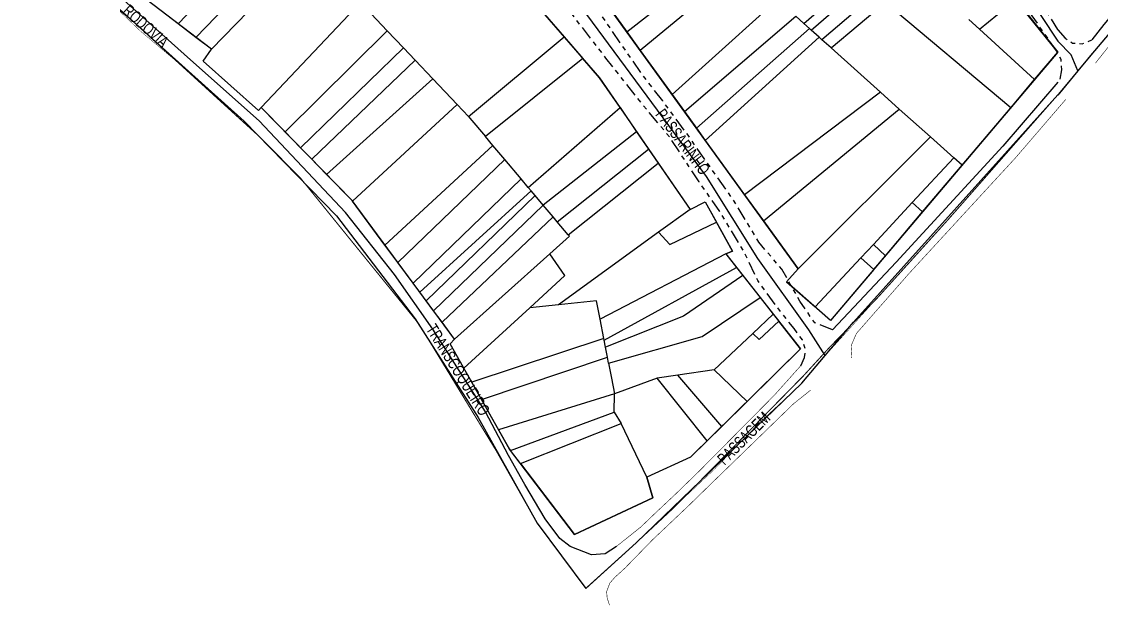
# Model space of a CAD drawing. Extents: x 207770 to 208809, y 4847431 to 4849212.
# Drawn here: x 207770.1 to 208129.2, y 4847431.3 to 4847625.6 of the extents above; entities that cross this region are included whole.
import ezdxf

# ---------------------------------------------------------------- set-up
doc = ezdxf.new("R2010")
doc.units = 0
doc.header["$LTSCALE"] = 1.5
doc.header["$MEASUREMENT"] = 0
doc.linetypes.add('TRACO_25', pattern=[8, 3, -1, 1, -1, 1, -1])
for name, color, linetype in [('CD-MALHA-LOTES', 40, 'CONTINUOUS'), ('LM-LIM-SETOR-FISCAL', 7, 'CONTINUOUS'), ('LM-LIMITE-MUNICIPAL', 2, 'CONTINUOUS'), ('RU-QUADRAS', 6, 'CONTINUOUS'), ('SV-EIXO-ROD-ESTR', 7, 'CONTINUOUS'), ('SV-EIXO-RUA-N-PAV', 6, 'CONTINUOUS'), ('SV-EIXO-RUA-PAV', 20, 'CONTINUOUS'), ('SV-EST-MUNIC-PAV', 20, 'CONTINUOUS'), ('SV-RUA-NAO-PAV-S-GUIA-C-GUIA', 7, 'CONTINUOUS'), ('SV-RUA-PAVIM-S-GUIA-C-GUIA', 7, 'CONTINUOUS'), ('SV-TXT-MUNIC-PAV', 20, 'CONTINUOUS'), ('SV-TXT-RUA-N-PAV-S-GUIA-C-GUIA', 7, 'CONTINUOUS'), ('SV-TXT-RUA-PAV-S-GUIA-C-GUIA', 7, 'CONTINUOUS')]:
    doc.layers.add(name, color=color, linetype=linetype)
doc.styles.add('3389-11-2D_TXT$0$ARIAL', font='ARIAL.TTF')
doc.styles.add('ARIAL', font='ARIAL.TTF')
doc.linetypes.add('Limite', pattern='A,20,-3,[130,ltypeshp.shx,S=6.35,R=0,X=0,Y=0],-3,20', length=46)

msp = doc.modelspace()

# ---------------------------------------------------------------- linework, layer by layer
at = {"layer": 'CD-MALHA-LOTES'}
for points in [[(207807.26, 4847711.73), (207834.37, 4847754.58), (207950.51, 4847620.54)], [(208030.29, 4847624.95), (208075.63, 4847664.4)], [(207856.03, 4847660.23), (207822.21, 4847624.87)], [(208032.71, 4847622.78), (208077.7, 4847661.81)], [(208080.93, 4847657.76), (208036.27, 4847619.59)], [(207828.09, 4847620.37), (207861.2, 4847654.77)], [(207865.77, 4847649.94), (207833.24, 4847616.43)], [(207971.38, 4847622.25), (208002.49, 4847646.67), (208006.64, 4847641.56)], [(208006.64, 4847641.56), (207975.86, 4847616.04)], [(208032.04, 4847642.47), (207986.45, 4847601.36)], [(207849.82, 4847597), (207882.8, 4847631.96)], [(207891.71, 4847622.54), (207882.8, 4847631.96)], [(207965.95, 4847629.77), (207971.38, 4847622.25)], [(208039.32, 4847616.86), (208057.24, 4847632.03)], [(208099.06, 4847596.94), (208057.24, 4847632.03)], [(208088.67, 4847623.1), (208100.68, 4847633)], [(208107.01, 4847606.32), (208114.71, 4847615.4), (208100.68, 4847633)], [(207822.21, 4847624.87), (207818.44, 4847627.75)], [(207990.54, 4847595.7), (208027.55, 4847627.41)], [(208030.29, 4847624.95), (208027.55, 4847627.41)], [(208088.67, 4847623.1), (208085.16, 4847626.3)], [(207828.09, 4847620.37), (207822.21, 4847624.87)], [(207994.56, 4847590.12), (208032.11, 4847623.33)], [(208032.11, 4847623.33), (208030.29, 4847624.95)], [(208032.71, 4847622.78), (208032.11, 4847623.33)], [(208035.33, 4847620.43), (208032.71, 4847622.78)], [(208107.01, 4847606.32), (208088.67, 4847623.1)], [(207833.24, 4847616.43), (207828.09, 4847620.37)], [(207891.71, 4847622.54), (207857.73, 4847588.89)], [(207897.1, 4847616.85), (207891.71, 4847622.54)], [(207918.74, 4847594), (207950.51, 4847620.54)], [(207950.51, 4847620.54), (207956.79, 4847613.29)], [(207971.38, 4847622.25), (207975.86, 4847616.04)], [(207997.48, 4847586.08), (208035.33, 4847620.43)], [(208036.27, 4847619.59), (208035.33, 4847620.43)], [(208039.32, 4847616.86), (208036.27, 4847619.59)], [(207849.82, 4847597), (207848.89, 4847596.04), (207830.47, 4847612.43), (207833.24, 4847616.43)], [(207862.9, 4847583.6), (207897.1, 4847616.85)], [(207900.99, 4847612.74), (207897.1, 4847616.85)], [(207975.86, 4847616.04), (207986.45, 4847601.36)], [(208055.71, 4847602.16), (208039.32, 4847616.86)], [(207900.99, 4847612.74), (207866.62, 4847579.79)], [(207906.85, 4847606.56), (207900.99, 4847612.74)], [(207956.79, 4847613.29), (207924.37, 4847587.37)], [(207969.11, 4847597.02), (207962.32, 4847606.9), (207956.79, 4847613.29)], [(207871.55, 4847574.73), (207906.85, 4847606.56)], [(207914.94, 4847598.01), (207906.85, 4847606.56)], [(208099.06, 4847596.94), (208107.01, 4847606.32)], [(207986.45, 4847601.36), (207990.54, 4847595.7)], [(208055.71, 4847602.16), (208010.5, 4847568.02)], [(208061.99, 4847596.53), (208055.71, 4847602.16)], [(207914.94, 4847598.01), (207880.14, 4847565.89)], [(207918.74, 4847594), (207914.94, 4847598.01)], [(207857.73, 4847588.89), (207849.82, 4847597)], [(207918.74, 4847594), (207919.2, 4847593.51), (207924.37, 4847587.37)], [(207938.6, 4847570.45), (207969.11, 4847597.02)], [(207969.11, 4847597.02), (207974.63, 4847588.98)], [(207990.54, 4847595.7), (207994.56, 4847590.12)], [(208016.79, 4847559.31), (208061.99, 4847596.53)], [(208072.33, 4847587.25), (208061.99, 4847596.53)], [(208082.86, 4847577.81), (208099.06, 4847596.94)], [(207862.9, 4847583.6), (207857.73, 4847588.89)], [(207926.86, 4847584.42), (207924.37, 4847587.37)], [(207974.63, 4847588.98), (207943.58, 4847564.54)], [(207974.63, 4847588.98), (207978.64, 4847583.14)], [(207994.56, 4847590.12), (207997.48, 4847586.08)], [(208072.33, 4847587.25), (208028.32, 4847543.34)], [(208080.16, 4847580.23), (208072.33, 4847587.25)], [(207866.62, 4847579.79), (207862.9, 4847583.6)], [(207890.95, 4847551.25), (207926.86, 4847584.42)], [(207930.76, 4847579.78), (207926.86, 4847584.42)], [(207948.22, 4847559.03), (207978.64, 4847583.14)], [(207978.64, 4847583.14), (207981.83, 4847578.48)], [(207997.48, 4847586.08), (208010.5, 4847568.02)], [(207871.55, 4847574.73), (207866.62, 4847579.79)], [(207895.21, 4847545.49), (207930.76, 4847579.78)], [(207936.24, 4847573.26), (207930.76, 4847579.78)], [(208066.33, 4847565.39), (208080.16, 4847580.23)], [(208082.86, 4847577.81), (208080.16, 4847580.23)], [(207951.85, 4847554.71), (207981.83, 4847578.48)], [(207981.83, 4847578.48), (207992.4, 4847563.08)], [(208069.69, 4847562.27), (208082.86, 4847577.81)], [(207880.14, 4847565.89), (207880.02, 4847566.05), (207871.55, 4847574.73)], [(207936.24, 4847573.26), (207900.34, 4847538.54)], [(207938.6, 4847570.45), (207936.24, 4847573.26)], [(207902.54, 4847535.56), (207939.54, 4847569.34)], [(207939.54, 4847569.34), (207938.6, 4847570.45)], [(207940.89, 4847567.74), (207939.54, 4847569.34)], [(207890.95, 4847551.25), (207880.14, 4847565.89)], [(207940.89, 4847567.74), (207904.68, 4847532.65)], [(207943.58, 4847564.54), (207940.89, 4847567.74)], [(207992.4, 4847563.08), (207997.41, 4847565.59), (208001.17, 4847558.89)], [(208010.5, 4847568.02), (208016.79, 4847559.31)], [(208053.37, 4847551.48), (208066.33, 4847565.39)], [(208066.33, 4847565.39), (208069.69, 4847562.27)], [(207943.58, 4847564.54), (207907.09, 4847529.39)], [(207946.89, 4847560.61), (207943.58, 4847564.54)], [(207992.4, 4847563.08), (207981.93, 4847555.5)], [(208057.36, 4847547.72), (208069.69, 4847562.27)], [(207909.92, 4847525.57), (207946.89, 4847560.61)], [(207948.22, 4847559.03), (207946.89, 4847560.61)], [(207951.85, 4847554.71), (207948.22, 4847559.03)], [(207981.93, 4847555.5), (207985.72, 4847551.46), (208001.17, 4847558.89)], [(208004.28, 4847548.36), (208006.57, 4847549.26), (208001.17, 4847558.89)], [(208016.79, 4847559.31), (208028.32, 4847543.34)], [(207945.78, 4847548.37), (207952.29, 4847554.2), (207951.85, 4847554.71)], [(207981.93, 4847555.5), (207948.61, 4847531.38)], [(207895.21, 4847545.49), (207890.95, 4847551.25)], [(208049.15, 4847546.96), (208053.37, 4847551.48)], [(208053.37, 4847551.48), (208057.36, 4847547.72)], [(207945.78, 4847548.37), (207914.06, 4847519.96)], [(207939.12, 4847530.38), (207950.81, 4847541.08), (207945.78, 4847548.37)], [(208004.28, 4847548.36), (207962.48, 4847526.57)], [(208004.28, 4847548.36), (208007.84, 4847543.84)], [(208053.49, 4847543.16), (208057.36, 4847547.72)], [(207900.34, 4847538.54), (207895.21, 4847545.49)], [(207963.82, 4847519.58), (208007.84, 4847543.84)], [(208007.84, 4847543.84), (208010, 4847541.1)], [(208033.96, 4847530.66), (208049.15, 4847546.96)], [(208049.15, 4847546.96), (208053.49, 4847543.16)], [(208010, 4847541.1), (207990.17, 4847527.62), (207964.26, 4847517.27)], [(208010, 4847541.1), (208015.72, 4847533.85)], [(208028.32, 4847543.34), (208024.53, 4847539.03), (208033.96, 4847530.66)], [(208053.49, 4847543.16), (208039.06, 4847526.13), (208033.96, 4847530.66)], [(207902.54, 4847535.56), (207900.34, 4847538.54)], [(207904.68, 4847532.65), (207902.54, 4847535.56)], [(207965.29, 4847511.91), (207996.39, 4847520.87), (208015.72, 4847533.85)], [(208015.72, 4847533.85), (208020.1, 4847528.29)], [(207907.09, 4847529.39), (207904.68, 4847532.65)], [(207909.92, 4847525.57), (207907.09, 4847529.39)], [(207939.12, 4847530.38), (207917.18, 4847510.33)], [(207948.61, 4847531.38), (207939.12, 4847530.38)], [(207962.48, 4847526.57), (207961.3, 4847532.72), (207948.61, 4847531.38)], [(207963.72, 4847520.13), (207962.48, 4847526.57)], [(208011.36, 4847499.19), (208029.19, 4847516.77), (208021.96, 4847525.93)], [(208020.1, 4847528.29), (208013.3, 4847521.88)], [(208013.3, 4847521.88), (208015.36, 4847519.88), (208021.96, 4847525.93)], [(208020.1, 4847528.29), (208021.96, 4847525.93)], [(207914.06, 4847519.96), (207909.92, 4847525.57)], [(207917.18, 4847510.33), (207912.67, 4847518.34), (207914.06, 4847519.96)], [(207963.72, 4847520.13), (207919.82, 4847505.62)], [(207963.82, 4847519.58), (207963.72, 4847520.13)], [(207964.26, 4847517.27), (207963.82, 4847519.58)], [(208013.3, 4847521.88), (208000.45, 4847509.76)], [(207964.91, 4847513.93), (207964.26, 4847517.27)], [(207923.07, 4847499.84), (207964.91, 4847513.93)], [(207965.29, 4847511.91), (207964.91, 4847513.93)], [(207965.29, 4847511.91), (207966.26, 4847506.91), (207967.25, 4847501.73)], [(207919.82, 4847505.62), (207917.18, 4847510.33)], [(207988.33, 4847508.01), (207981.45, 4847507.01)], [(208000.45, 4847509.76), (207988.33, 4847508.01)], [(208002.92, 4847490.87), (207988.33, 4847508.01)], [(208011.36, 4847499.19), (208000.45, 4847509.76)], [(207923.07, 4847499.84), (207919.82, 4847505.62)], [(207981.45, 4847507.01), (207967.25, 4847501.73)], [(207998.1, 4847486.12), (207981.45, 4847507.01)], [(207967.25, 4847501.73), (207928.72, 4847489.79)], [(207967.19, 4847495.7), (207967.25, 4847501.73)], [(207923.07, 4847499.84), (207926.28, 4847494.12), (207928.72, 4847489.79)], [(208011.36, 4847499.19), (208002.92, 4847490.87)], [(207932.68, 4847482.91), (207967.19, 4847495.7)], [(207967.19, 4847495.7), (207969.44, 4847491.84)], [(207928.72, 4847489.79), (207932.32, 4847483.38), (207932.68, 4847482.91)], [(207935.96, 4847478.6), (207969.44, 4847491.84)], [(207978.06, 4847474.01), (207969.44, 4847491.84)], [(208002.92, 4847490.87), (207998.1, 4847486.12)], [(207998.1, 4847486.12), (207992.6, 4847480.7), (207978.06, 4847474.01)], [(207935.96, 4847478.6), (207932.68, 4847482.91)], [(207935.96, 4847478.6), (207953.94, 4847454.96), (207980.06, 4847467.13), (207978.06, 4847474.01)]]:
    msp.add_lwpolyline(points, dxfattribs=at)
at = {"layer": 'LM-LIM-SETOR-FISCAL', "linetype": 'Limite', "ltscale": 0.1, "const_width": 0.13, "flags": 128}
msp.add_lwpolyline([(208387.74, 4847960.83), (208385.39, 4847956.41), (208372.7, 4847939.55), (208360.03, 4847923.12), (208338.46, 4847893.58), (208321.24, 4847868.97), (208312.14, 4847857.89), (208276.54, 4847808.04), (208272.48, 4847802.93), (208271.71, 4847802.08), (208268.52, 4847797.95), (208253.29, 4847778.57), (208232.42, 4847749.78), (208215.21, 4847727.83), (208205.17, 4847714.63), (208192.91, 4847698.73), (208186.53, 4847690.93), (208173.54, 4847674.08), (208163.48, 4847661.16), (208147.66, 4847641.58), (208133.02, 4847623.08), (208125.67, 4847614.47), (208121.36, 4847609.23), (208114.68, 4847601.2), (208078.3, 4847559.8), (208054.56, 4847533.51), (208037.37, 4847514.47), (208029.62, 4847505.3), (208015.28, 4847491.97), (208000.87, 4847476.99), (207988.5, 4847465.36), (207974.43, 4847452.14), (207957.73, 4847437.02), (207941.59, 4847458.69), (207921.95, 4847493.9), (207902.09, 4847525.32), (207874.78, 4847560.94), (207864.41, 4847571.61), (207848.86, 4847587.62), (207844.08, 4847592.54), (207827.2, 4847607.7), (207822.72, 4847611.45), (207809.68, 4847622.39), (207800.34, 4847631.34), (207791.83, 4847639.49), (207789.35, 4847640.5), (207770.16, 4847648.29), (207771.56, 4847663.44), (207782.07, 4847685.13), (207788.79, 4847698.98), (207805.8, 4847721.97), (207814.75, 4847736.4), (207832.06, 4847762.95), (207843.32, 4847778.24), (207853.99, 4847795.84), (207866.98, 4847818.64), (207870.47, 4847825.73), (207872.42, 4847829.43), (207878.3, 4847837.34), (207892.25, 4847865.58), (207897.62, 4847878.65), (207901.41, 4847892.98), (207910.26, 4847922.04), (207916.42, 4847941.01), (207917.77, 4847945.28), (207920.32, 4847960.19), (207921, 4847963.57), (207922.67, 4847973.36), (207924.02, 4847983.95), (207931.75, 4848023.44), (207935.95, 4848038.31), (207938.8, 4848047.89), (207943.28, 4848060.34), (207947.6, 4848075.6), (207952.19, 4848088.84), (207955.63, 4848098.17), (207961.45, 4848112.84), (207964.22, 4848121.42), (207967.4, 4848130.11), (207973.09, 4848141.61), (207976.41, 4848152.41), (207981.76, 4848167.44), (207984.51, 4848174.56), (207987.4, 4848183.31), (207991.07, 4848194.77), (207997.36, 4848212.8), (208002.27, 4848228.55), (208006.89, 4848242.28), (208009.71, 4848251.17), (208010.53, 4848262.57), (208010.65, 4848271.5), (208007.64, 4848282.49), (208006.08, 4848286.4), (208004.29, 4848290.86), (208001.28, 4848301.24), (208000.94, 4848308.61), (207998.94, 4848313.63), (207994.8, 4848328.69), (207985.88, 4848361.34), (207983.37, 4848372.15), (207979.52, 4848388.8), (207973.97, 4848405.11), (207970.3, 4848417.74), (207965.62, 4848437.71), (207963.58, 4848460.32), (207962.76, 4848468.22), (207962.44, 4848471.73), (207961.77, 4848475.9), (207962.87, 4848484.57), (207968.53, 4848505.21), (207970.47, 4848512.96), (207974.12, 4848527.55), (207979.22, 4848544.32), (207981.13, 4848552.93), (207986.21, 4848576.49), (207989.51, 4848588.21), (207992.35, 4848598.91), (207992.71, 4848609.76), (207992.34, 4848618.14), (207991.98, 4848624.34), (207987.97, 4848639.65), (207983.23, 4848650.23), (207980.21, 4848656.63), (207959.42, 4848694.96), (207955.87, 4848700.21), (207953.61, 4848706.94), (207951.29, 4848714.3), (207971.45, 4848736.35), (207987.06, 4848754.07), (208002.88, 4848772.47), (208029.39, 4848802.29), (208055.4, 4848834.16), (208062.6, 4848842.56), (208082.48, 4848868.63), (208089.08, 4848877.86), (208092.97, 4848883.15), (208114.75, 4848908.34), (208139.11, 4848938.69), (208163.14, 4848966.59), (208183.89, 4848990.29), (208194.01, 4849003.09), (208207.85, 4849021.47), (208221.58, 4849039.46), (208250.83, 4849074.09), (208264.95, 4849090.56), (208282.06, 4849112.13), (208291.24, 4849122.44), (208299.16, 4849131.8), (208314.36, 4849149.75), (208327.89, 4849167.36), (208335.74, 4849174.95), (208349.86, 4849193.3), (208367.01, 4849211.9), (208367.02, 4849211.91), (208367.02, 4849211.91), (208402.2, 4849155.79), (208402.25, 4849155.72), (208429.5, 4849112.02), (208453.81, 4849072.29), (208482.55, 4849030.03), (208521.39, 4848970.95), (208585.69, 4848869.65), (208612.48, 4848823.84), (208624.45, 4848802.17), (208639.28, 4848776.94), (208652.13, 4848760.19), (208668.52, 4848742.75), (208684.73, 4848728.15), (208706.07, 4848712.27), (208727.59, 4848696.03), (208744.9, 4848683.1), (208751.03, 4848678.41), (208757.87, 4848673.17), (208770.42, 4848663.2), (208781.51, 4848653.45), (208792.86, 4848644.02), (208808.5, 4848628.81), (208808.48, 4848628.77), (208798.22, 4848603.07), (208793.99, 4848590.52), (208787.55, 4848564.61), (208780.19, 4848529.56), (208780.03, 4848528.56), (208775.62, 4848500.61), (208772.38, 4848478.81), (208771.96, 4848476.02), (208769, 4848457.33), (208766.41, 4848441.62), (208759.53, 4848407.51), (208755.2, 4848382.65), (208749.3, 4848353.13), (208743.24, 4848317.57), (208742.79, 4848315.53), (208738.22, 4848294.77), (208731.38, 4848265.21), (208731.18, 4848264.34), (208716.32, 4848198.55), (208711.49, 4848173.57), (208704.3, 4848155.03), (208695.04, 4848146.22), (208686.45, 4848144.64), (208674.24, 4848143.51), (208647.48, 4848139.92), (208628.43, 4848137.9), (208584.96, 4848131.08), (208568.46, 4848127.46), (208541.32, 4848121.06), (208527.85, 4848117.82), (208527.06, 4848117.55), (208507.44, 4848110.65), (208506.58, 4848110.03), (208504.48, 4848108.51), (208486.9, 4848092.67), (208451.25, 4848044.39), (208435.17, 4848022.56), (208429.87, 4848015.38), (208423.26, 4848006.94), (208388.59, 4847961.94), (208387.74, 4847960.83)], close=True, dxfattribs=at)
at = {"layer": 'LM-LIMITE-MUNICIPAL'}
for points in [[(207822.72, 4847611.45, 0.35, 0.35, 0), (207807.27, 4847625.56, 0.35, 0.35, 0), (207800.34, 4847631.34, 0.35, 0.35, 0)], [(208133.02, 4847623.08, 0.35, 0.35, 0), (208125.67, 4847614.47, 0.35, 0.35, 0)], [(208125.67, 4847614.47, 0.35, 0.35, 0), (208121.36, 4847609.23, 0.35, 0.35, 0)], [(207848.86, 4847587.62, 0.35, 0.35, 0), (207835.88, 4847599.44, 0.35, 0.35, 0), (207822.72, 4847611.45, 0.35, 0.35, 0)], [(208121.36, 4847609.23, 0.35, 0.35, 0), (208114.68, 4847601.2, 0.35, 0.35, 0)], [(208114.68, 4847601.2, 0.35, 0.35, 0), (208078.3, 4847559.8, 0.35, 0.35, 0)], [(207864.41, 4847571.61, 0.35, 0.35, 0), (207862.97, 4847573.39, 0.35, 0.35, 0), (207849.81, 4847586.75, 0.35, 0.35, 0), (207848.86, 4847587.62, 0.35, 0.35, 0)], [(207941.59, 4847458.69, 0.35, 0.35, 0), (207927.98, 4847482.74, 0.35, 0.35, 0), (207902.28, 4847524.92, 0.35, 0.35, 0), (207864.41, 4847571.61, 0.35, 0.35, 0)], [(208078.3, 4847559.8, 0.35, 0.35, 0), (208054.56, 4847533.51, 0.35, 0.35, 0)], [(208054.56, 4847533.51, 0.35, 0.35, 0), (208038.85, 4847517.27, 0.35, 0.35, 0), (208030.19, 4847507.82, 0.35, 0.35, 0), (207988.5, 4847465.36, 0.35, 0.35, 0)], [(207988.5, 4847465.36, 0.35, 0.35, 0), (207987.26, 4847464.1, 0.35, 0.35, 0), (207974.43, 4847452.14, 0.35, 0.35, 0)], [(207957.73, 4847437.02, 0.35, 0.35, 0), (207941.59, 4847458.69, 0.35, 0.35, 0)], [(207974.43, 4847452.14, 0.35, 0.35, 0), (207957.73, 4847437.02, 0.35, 0.35, 0)]]:
    msp.add_lwpolyline(points, format="xyseb", dxfattribs=at)
at = {"layer": 'RU-QUADRAS', "color": 6, "linetype": 'Continuous'}
msp.add_lwpolyline([(207775.19, 4847660.84), (207806.8, 4847712.19), (207807.26, 4847711.73), (207834.37, 4847754.58), (207962.32, 4847606.9), (207992.4, 4847563.08), (207997.41, 4847565.59), (208006.57, 4847549.26), (208004.28, 4847548.36), (208029.19, 4847516.77), (207992.6, 4847480.7), (207978.06, 4847474.01), (207980.06, 4847467.13), (207953.94, 4847454.96), (207932.32, 4847483.38), (207912.67, 4847518.34), (207914.06, 4847519.96), (207880.02, 4847566.05), (207849.82, 4847597), (207848.89, 4847596.04), (207830.47, 4847612.43), (207833.24, 4847616.43)], close=True, dxfattribs=at)
msp.add_lwpolyline([(208024.38, 4847728.68), (208114.71, 4847615.4), (208039.06, 4847526.13), (208024.53, 4847539.03), (208028.32, 4847543.34), (207947.43, 4847655.43)], dxfattribs=at)
at = {"layer": 'SV-EIXO-ROD-ESTR'}
for p, q in [((207791.83, 4847639.49), (207844.08, 4847592.54)), ((208046.77, 4847525.61), (208114.7, 4847601.24)), ((207844.08, 4847592.54), (207874.78, 4847560.94)), ((207874.78, 4847560.94), (207900.96, 4847526.74)), ((207900.96, 4847526.74), (207921.95, 4847493.9)), ((208037.37, 4847514.47), (208046.77, 4847525.61)), ((208029.62, 4847505.3), (208037.37, 4847514.47)), ((207974.43, 4847452.14), (208029.62, 4847505.3)), ((207921.95, 4847493.9), (207941.59, 4847458.69)), ((207941.59, 4847458.69), (207957.73, 4847437.02)), ((207957.73, 4847437.02), (207974.43, 4847452.14))]:
    msp.add_line(p, q, dxfattribs=at)
at = {"layer": 'SV-EIXO-ROD-ESTR', "flags": 128}
msp.add_lwpolyline([(208387.44, 4847960.31), (208385.39, 4847956.41), (208372.7, 4847939.55), (208362.81, 4847926.73), (208342.21, 4847899.03), (208321.24, 4847868.97), (208312.14, 4847857.89), (208276.54, 4847808.04), (208272.48, 4847802.93), (208271.71, 4847802.08), (208268.52, 4847797.95), (208253.29, 4847778.57), (208232.42, 4847749.78), (208215.21, 4847727.83), (208205.17, 4847714.63), (208192.91, 4847698.73), (208186.53, 4847690.93), (208163.48, 4847661.16), (208147.66, 4847641.58), (208133.02, 4847623.08), (208125.67, 4847614.47), (208121.36, 4847609.23), (208114.67, 4847601.15)], dxfattribs=at)
at = {"layer": 'SV-EIXO-RUA-N-PAV', "flags": 128}
for points in [[(208037.37, 4847514.47), (208031.92, 4847523.01), (208014.91, 4847546.78), (207997.9, 4847574.04), (207945.57, 4847645.01), (207906.86, 4847683.94), (207876.99, 4847719.7), (207834.26, 4847766.08)], [(208029.97, 4847739.61), (208034.03, 4847734.08), (208049.71, 4847717.99), (208058.38, 4847705.25), (208060.42, 4847702.25), (208067.2, 4847692.23), (208097.29, 4847645.56), (208114.71, 4847619.15)]]:
    msp.add_lwpolyline(points, dxfattribs=at)
at = {"layer": 'SV-EIXO-RUA-PAV'}
for p, q in [((208119.1, 4847614.61), (208114.71, 4847619.15)), ((208121.36, 4847609.23), (208119.1, 4847614.61))]:
    msp.add_line(p, q, dxfattribs=at)
at = {"layer": 'SV-EST-MUNIC-PAV', "flags": 128}
msp.add_lwpolyline([(207967.96, 4847450.99), (207964.2, 4847448.56), (207959.63, 4847448.16), (207952.53, 4847450.92), (207949.07, 4847453.61), (207944.21, 4847460.11), (207937.49, 4847471.54), (207932.05, 4847481.24), (207924.32, 4847495.76), (207906.9, 4847523.26), (207894.09, 4847541.48), (207877.83, 4847562.12), (207849.06, 4847592.62), (207826.25, 4847612.93), (207797.81, 4847638.57), (207792.15, 4847643.9), (207786.82, 4847647.75)], dxfattribs=at)
at = {"layer": 'SV-RUA-NAO-PAV-S-GUIA-C-GUIA', "linetype": 'TRACO_25', "flags": 128}
for points in [[(208114.7, 4847615.15), (208114.29, 4847615.93), (208090.18, 4847650.48), (208072.23, 4847679.48), (208057.54, 4847702.08), (208050.37, 4847712.66), (208043.46, 4847721.2), (208037.23, 4847726.78), (208032.77, 4847731.93), (208029.14, 4847735.77), (208027.81, 4847737.88), (208027.52, 4847742.31), (208030.31, 4847750.13), (208037.01, 4847786.72), (208042.27, 4847816.52), (208048.59, 4847846.74), (208055.72, 4847869.75), (208057.52, 4847875.56), (208069.02, 4847912.03), (208076.95, 4847934.61), (208080.98, 4847946.15), (208085.37, 4847960.12), (208085.4, 4847960.19)], [(208039.83, 4847523.08), (208033.85, 4847525.37), (208028.94, 4847532.64), (208022.89, 4847543.25), (208015.3, 4847552.18), (208006.88, 4847566.27), (207999.16, 4847577.08), (207991.77, 4847587.78), (207983.3, 4847599.21), (207976.23, 4847608.39), (207969.69, 4847617.88), (207960.89, 4847630.72), (207953.58, 4847640.7), (207946.59, 4847650.04), (207939.05, 4847658.45), (207926.63, 4847671.15), (207909.86, 4847688.11), (207892.68, 4847708.25), (207877.25, 4847726.32), (207851.68, 4847754.09), (207839.91, 4847766.59)], [(208029.23, 4847511.11), (208030.5, 4847513.87), (208030.87, 4847516.39), (208029.81, 4847519.72), (208026.98, 4847523.46), (208020.79, 4847531.32), (208014.9, 4847539.49), (208010.44, 4847548.87), (208002.34, 4847562.42), (207995.4, 4847572.32), (207985.57, 4847587.28), (207976.75, 4847597.84), (207964.45, 4847613.5), (207955.66, 4847624.8), (207947.59, 4847635.87), (207938.85, 4847645.43), (207930.03, 4847654.3), (207919.54, 4847664.33), (207911.88, 4847672.02), (207904.49, 4847679.36), (207890.47, 4847697.23), (207869.76, 4847720.59), (207845.07, 4847748.36), (207834.72, 4847758.91)], [(208114.71, 4847747.07), (208111.07, 4847742.36), (208095.58, 4847727.7), (208068.41, 4847706.78), (208066.15, 4847704.01), (208066.65, 4847699.61), (208069.1, 4847694.29), (208079.48, 4847678.34), (208090.23, 4847662.48), (208099.49, 4847647.64), (208114.65, 4847622.95), (208114.71, 4847622.89)], [(208114.71, 4847622.89), (208117.18, 4847620.14), (208119.64, 4847618.47), (208122.83, 4847618.24), (208126.03, 4847619.55)], [(208115.52, 4847606.41), (208116.05, 4847609.58), (208115.82, 4847613.04), (208114.7, 4847615.15)]]:
    msp.add_lwpolyline(points, dxfattribs=at)
at = {"layer": 'SV-RUA-PAVIM-S-GUIA-C-GUIA', "const_width": 0.18, "flags": 128}
for points in [[(208127.2, 4847611.77), (208134.53, 4847620.99), (208150.37, 4847640.04), (208165.99, 4847659.88), (208189.33, 4847689.18), (208203.94, 4847707.92)], [(208114.7, 4847596.64), (208117.36, 4847599.73)], [(208114.7, 4847596.64), (208100.69, 4847580.34)], [(208100.69, 4847580.34), (208065.15, 4847541.71)], [(208065.15, 4847541.71), (208047.75, 4847521.86)], [(208047.75, 4847521.86), (208046.16, 4847518.19), (208045.99, 4847516), (208046.14, 4847513.67)], [(208029.23, 4847511.11), (208020.38, 4847501.23)], [(208020.38, 4847501.23), (207995.62, 4847476.2)], [(208026.82, 4847498.44), (208032.47, 4847502.95)], [(207999.72, 4847472.14), (208026.82, 4847498.44)], [(207995.62, 4847476.2), (207987.6, 4847468.4)], [(207991.62, 4847464.24), (207999.72, 4847472.14)], [(207987.6, 4847468.4), (207981.02, 4847462.22)], [(207981.02, 4847462.22), (207976.03, 4847457.44)], [(207979.89, 4847453.14), (207991.62, 4847464.24)], [(207976.03, 4847457.44), (207967.96, 4847450.99)], [(207970.86, 4847443.85), (207979.89, 4847453.14)], [(207965.59, 4847431.43), (207964.83, 4847433.9), (207964.66, 4847435.92), (207965.69, 4847438.73), (207967.49, 4847440.79), (207968.98, 4847442.12), (207970.86, 4847443.85)]]:
    msp.add_lwpolyline(points, dxfattribs=at)
at = {"layer": 'SV-RUA-PAVIM-S-GUIA-C-GUIA', "flags": 128}
for points in [[(208187.93, 4847696.73), (208184.82, 4847692.75), (208161.48, 4847663.45), (208145.9, 4847643.66), (208130.07, 4847624.62), (208126.04, 4847619.56)], [(208114.7, 4847605.46), (208096.39, 4847584.17), (208060.9, 4847545.59), (208039.83, 4847523.08)]]:
    msp.add_lwpolyline(points, dxfattribs=at)

# ---------------------------------------------------------------- texts
at = {"layer": 'SV-TXT-MUNIC-PAV', "style": 'ARIAL', "width": 0.7}
for s, rotation, p in [('RODOVIA', 318, (207803.36, 4847628.65)), ('TRANSCOQUEIRO', 302, (207904.41, 4847523.31))]:
    msp.add_text(s, height=4, rotation=rotation, dxfattribs=at).set_placement(p)
at = {"layer": 'SV-TXT-RUA-N-PAV-S-GUIA-C-GUIA', "style": 'ARIAL', "width": 0.7}
msp.add_text('PASSARINHO', height=4, rotation=307, dxfattribs=at).set_placement((207980.68, 4847594.65))
at = {"layer": 'SV-TXT-RUA-PAV-S-GUIA-C-GUIA', "style": '3389-11-2D_TXT$0$ARIAL', "width": 0.7}
msp.add_text('PASSAGEM', height=4, rotation=45, dxfattribs=at).set_placement((208003.9, 4847477.77))

doc.saveas('drawing.dxf')
